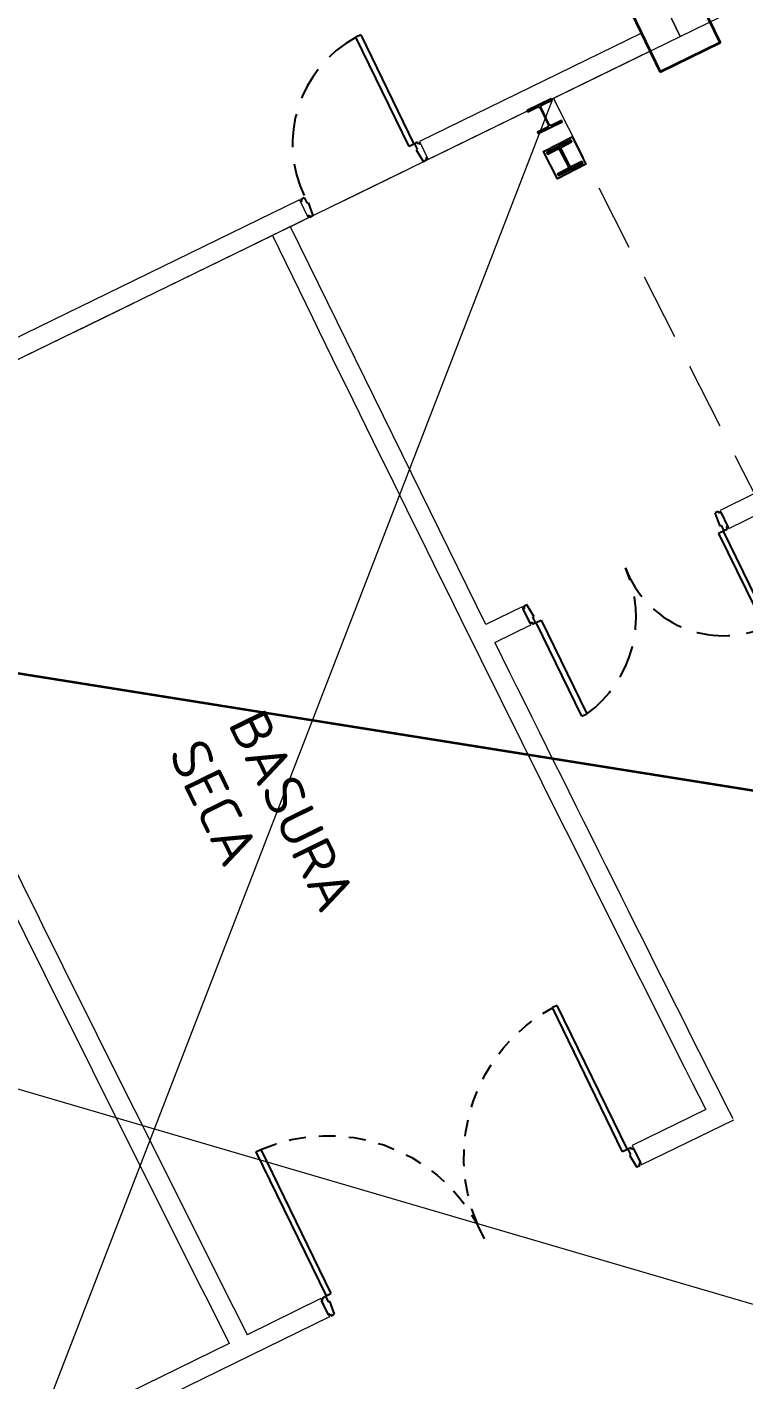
# Model space of a CAD drawing. Header units: metres. Extents: x 2 to 659295185, y -28 to 1124222152.
# Drawn here: x 655471.45 to 655476.81, y 1126245.93 to 1126256.07 of the extents above; entities that cross this region are included whole.
import ezdxf

# ---------------------------------------------------------------- set-up
doc = ezdxf.new("R2010")
doc.units = ezdxf.units.M
doc.header["$MEASUREMENT"] = 0
for name, pattern in [('CCSM_C1_CUERPO NS$0$CONTINUA', [0]), ('CCSM_C1_CUERPO NS$0$DASHED', [0.75, 0.5, -0.25]), ('CCSM_C1_CUERPO NS$0$HIDDEN', [0.375, 0.25, -0.125]), ('DASHDOT', [1, 0.5, -0.25, 0, -0.25])]:
    doc.linetypes.add(name, pattern=pattern)
doc.layers.get('0').update_dxf_attribs({"linetype": 'CONTINUOUS'})
doc.layers.add('CCSM_C1_CUERPO NS$0$A-AREAS COMERCIALES', color=151, linetype='CONTINUOUS', plot=False)
for name, color, linetype in [('CCSM_C1_CUERPO NS$0$A-PARED', 2, 'CCSM_C1_CUERPO NS$0$CONTINUA'), ('CCSM_C1_CUERPO NS$0$A-PROYECCIONES', 5, 'CCSM_C1_CUERPO NS$0$DASHED'), ('CCSM_C1_CUERPO NS$0$A-PUERTA', 5, 'CCSM_C1_CUERPO NS$0$CONTINUA'), ('CCSM_C1_CUERPO NS$0$A-TEXTOS AREAS', 7, 'CONTINUOUS'), ('CCSM_C1_CUERPO NS$0$E-CM', 3, 'CONTINUOUS'), ('CCSM_C1_CUERPO NS$0$TEXT-LOSA', 2, 'CONTINUOUS'), ('CCSM_XREF ESTRUCTURA15$0$E_PLANCHAS S', 67, 'CONTINUOUS'), ('CCSM_XREF ESTRUCTURA15$0$PLANCHAS VERIFICADAS ANDENES  Y AMPLIACION LOCALES H Y N 12-05-2011', 8, 'CONTINUOUS'), ('Parcelas', 140, 'CONTINUOUS')]:
    doc.layers.add(name, color=color, linetype=linetype)
for name, color, linetype, lineweight in [('CCSM_XREF ESTRUCTURA15$0$E-CA-COLUMNA', 2, 'CONTINUOUS', 35), ('CCSM_XREF ESTRUCTURA15$0$E-CS-COLUMNA', 2, 'CONTINUOUS', 35), ('LOCALES ASIGNADOS', 41, 'DASHDOT', 0)]:
    doc.layers.add(name, color=color, linetype=linetype, lineweight=lineweight)
doc.styles.add('CCSM_C1_CUERPO NS$0$ROMANS', font='romans__.ttf')

# ---------------------------------------------------------------- blocks, each defined once
blk = doc.blocks.new('CCSM_C1_CUERPO NS$0$P.Der 100.15')
for p, q in [((-0.045, 0.91), (-0.085, 0.91)), ((-0.085, 0), (-0.085, 0.91)), ((-0.045, 0.91), (-0.045, 0)), ((-0.985, -0.015), (-0.985, 0)), ((-0.985, 0), (-0.96, 0)), ((-0.96, 0), (-0.96, -0.045)), ((-0.04, 0), (-0.04, -0.045)), ((-0.015, 0), (-0.04, 0)), ((-0.015, -0.015), (-0.015, 0)), ((-1, -0.015), (-0.985, -0.015)), ((-0.96, -0.045), (-0.95, -0.045)), ((-0.95, -0.045), (-0.96, -0.15)), ((-0.045, 0), (-0.085, 0)), ((-0.05, -0.045), (-0.04, -0.15)), ((-0.04, -0.045), (-0.05, -0.045)), ((0, -0.015), (-0.015, -0.015)), ((-1, -0.135), (-0.985, -0.135)), ((-0.985, -0.135), (-0.985, -0.15)), ((-0.985, -0.15), (-0.96, -0.15)), ((-0.015, -0.15), (-0.04, -0.15)), ((0, -0.135), (-0.015, -0.135)), ((-0.015, -0.135), (-0.015, -0.15))]:
    blk.add_line(p, q)
at = {"color": 8, "linetype": 'CCSM_C1_CUERPO NS$0$HIDDEN'}
blk.add_arc((-0.045, 0), 0.91, 92.5193, 180, dxfattribs=at)
blk = doc.blocks.new('CCSM_C1_CUERPO NS$0$P. Doble 180+')
for p, q in [((-0.138, 1.634), (-0.138, 1.619)), ((-0.018, 1.634), (-0.138, 1.634)), ((-0.018, 1.634), (-0.018, 1.619)), ((-0.935, 1.589), (-0.153, 1.589)), ((-0.935, 1.589), (-0.935, 1.549)), ((-0.153, 1.549), (-0.935, 1.549)), ((-0.138, 1.619), (-0.153, 1.619)), ((-0.153, 1.619), (-0.153, 1.594)), ((-0.153, 1.594), (-0.108, 1.594)), ((-0.153, 1.589), (-0.153, 1.549)), ((-0.108, 1.584), (-0.003, 1.595)), ((-0.108, 1.594), (-0.108, 1.584)), ((-0.018, 1.619), (-0.003, 1.619)), ((-0.003, 1.619), (-0.003, 1.594)), ((-0.153, 0.069), (-0.935, 0.069)), ((-0.935, 0.029), (-0.935, 0.069)), ((-0.935, 0.029), (-0.153, 0.029)), ((-0.153, 0.029), (-0.153, 0.069)), ((-0.153, 0.024), (-0.108, 0.024)), ((-0.153, -0.001), (-0.153, 0.024)), ((-0.108, 0.024), (-0.108, 0.034)), ((-0.108, 0.034), (-0.003, 0.024)), ((-0.003, -0.001), (-0.003, 0.024)), ((-0.138, -0.001), (-0.153, -0.001)), ((-0.138, -0.016), (-0.138, -0.001)), ((-0.018, -0.016), (-0.138, -0.016)), ((-0.018, -0.001), (-0.003, -0.001)), ((-0.018, -0.016), (-0.018, -0.001))]:
    blk.add_line(p, q)
at = {"color": 8, "linetype": 'CCSM_C1_CUERPO NS$0$HIDDEN'}
for centre, radius, start, end in [((-0.053, 1.705), 0.896, 189.9998, 268.4186), ((-0.153, 0.029), 0.784, 84.5058, 177.0759)]:
    blk.add_arc(centre, radius, start, end, dxfattribs=at)
blk = doc.blocks.new('CCSM_C1_CUERPO NS$0$HEA200')
blk.add_lwpolyline([(3, 28), (3, 162, -0.410123), (21, 180), (100, 180), (100, 190), (-100, 190), (-100, 180), (-21, 180, -0.410123), (-3, 162), (-3, 28, -0.410123), (-21, 10), (-100, 10), (-100, 0), (100, 0), (100, 10), (21, 10, -0.418316), (3, 28)], format="xyb")
blk = doc.blocks.new('CCSM_C1_CUERPO NS$0$A$C33125036')
for p, q in [((0.221, 0.753), (0.214, 0.729)), ((0.311, 0.688), (0.214, 0.73)), ((0.236, 0.749), (0.221, 0.753)), ((0.24, 0.763), (0.236, 0.749)), ((0.355, 0.727), (0.35, 0.713)), ((0.35, 0.713), (0.364, 0.708)), ((0.314, 0.698), (0.311, 0.688)), ((0.357, 0.684), (0.314, 0.698)), ((0.355, 0.68), (0.343, 0.641)), ((0.343, 0.641), (1.488, 0.281)), ((0.355, 0.68), (1.5, 0.319)), ((0.364, 0.708), (0.357, 0.684)), ((1.5, 0.319), (1.488, 0.281)), ((-0.55, -1.698), (-0.543, -1.674)), ((-0.536, -1.703), (-0.55, -1.698)), ((-0.44, -1.696), (-0.543, -1.674)), ((-0.54, -1.717), (-0.536, -1.703)), ((-0.443, -1.706), (-0.44, -1.696)), ((-0.4, -1.719), (-0.443, -1.706)), ((-0.407, -1.743), (-0.4, -1.719)), ((-0.398, -1.715), (-0.386, -1.676)), ((0.747, -2.075), (-0.398, -1.715)), ((0.759, -2.037), (-0.386, -1.676)), ((-0.426, -1.753), (-0.421, -1.739)), ((-0.421, -1.739), (-0.407, -1.743)), ((0.747, -2.075), (0.759, -2.037))]:
    blk.add_line(p, q)
at = {"ltscale": 0.5}
for p, q in [((0.24, 0.763), (0.355, 0.727)), ((0.24, 0.763), (0.355, 0.727)), ((-0.54, -1.717), (-0.426, -1.753))]:
    blk.add_line(p, q, dxfattribs=at)
at = {"color": 8, "linetype": 'CCSM_C1_CUERPO NS$0$HIDDEN', "ltscale": 0.5}
blk.add_line((-0.15, -0.477), (-0.036, -0.513), dxfattribs=at)
for centre, start, end in [((0.292, 0.717), 255.0633, 339.9973), ((-0.471, -1.709), 345.0633, 69.9973)]:
    blk.add_arc(centre, 1.272, start, end, dxfattribs=at)
blk = doc.blocks.new('CCSM_XREF ESTRUCTURA15$0$CCSM_COLUMNA REC')
at = {"layer": 'CCSM_XREF ESTRUCTURA15$0$E-CA-COLUMNA'}
blk.add_lwpolyline([(-0.25, -0.25), (0.25, -0.25), (0.25, 0.25), (-0.25, 0.25)], close=True, dxfattribs=at)
blk = doc.blocks.new('CCSM_XREF ESTRUCTURA15$0$A$C56CE3517')
at = {"layer": 'CCSM_XREF ESTRUCTURA15$0$E-CS-COLUMNA'}
blk.add_lwpolyline([(-0.162, -0.103), (-0.028, -0.103, -0.410123), (-0.01, -0.121), (-0.01, -0.2), (0, -0.2), (0, 0), (-0.01, 0), (-0.01, -0.079, -0.410123), (-0.028, -0.097), (-0.162, -0.097, -0.410123), (-0.18, -0.079), (-0.18, 0), (-0.19, 0), (-0.19, -0.2), (-0.18, -0.2), (-0.18, -0.121, -0.418316), (-0.162, -0.103)], format="xyb", dxfattribs=at)
at = {"layer": 'CCSM_XREF ESTRUCTURA15$0$E_PLANCHAS S'}
blk.add_lwpolyline([(-0.21, 0.02), (0.02, 0.02), (0.02, -0.22), (-0.21, -0.22)], close=True, dxfattribs=at)

msp = doc.modelspace()

# ---------------------------------------------------------------- hatches: boundary and pattern name
at = {"layer": 'LOCALES ASIGNADOS'}
h = msp.add_hatch(color=256, dxfattribs=at)
edge = h.paths.add_edge_path()
edge.add_arc((219491.1056, 1054914.3756), 441878.9229, 9.308049718, 9.309563548, ccw=False)
edge.add_line((655551.8097, 1126384.9626), (655564.5398, 1126387.0492))
edge.add_line((655564.5398, 1126387.0492), (655562.5867, 1126398.9652))
edge.add_line((655562.5867, 1126398.9652), (655552.3922, 1126397.2942))
edge.add_line((655552.3922, 1126397.2942), (655552.4569, 1126396.8995))
edge.add_line((655552.4569, 1126396.8995), (655549.9212, 1126396.4839))

# ---------------------------------------------------------------- linework, layer by layer
at = {"layer": 'CCSM_C1_CUERPO NS$0$A-AREAS COMERCIALES', "lineweight": 5}
msp.add_lwpolyline([(655487.1237, 1126261.2566, -0.017346), (655471.635, 1126296.0281, 0.0000021), (655460.8734, 1126290.2684, 0.013291), (655476.3378, 1126255.9966)], format="xyb", close=True, dxfattribs=at)
msp.add_lwpolyline([(655451.9063, 1126278.5648, 0.0160627), (655464.6555, 1126250.3005), (655476.3379, 1126255.9963, -0.0132909), (655460.8734, 1126290.2684), (655449.8785, 1126284.3838), (655449.5998, 1126284.2685), (655449.8215, 1126283.7201, 0.000064), (655451.9063, 1126278.5648)], format="xyb", dxfattribs=at)
at = {"layer": 'CCSM_C1_CUERPO NS$0$A-PARED', "lineweight": 5}
for p, q in [((655476.0473, 1126256.0219), (655474.3837, 1126255.2109)), ((655476.1131, 1126255.8871), (655474.4494, 1126255.076)), ((655473.4856, 1126254.7721), (655465.7106, 1126250.9818)), ((655473.5513, 1126254.6372), (655473.4174, 1126254.572)), ((655473.2825, 1126254.5062), (655466.2707, 1126251.088)), ((655476.5281, 1126247.959), (655475.9781, 1126247.6889)), ((655476.736, 1126247.8798), (655476.0483, 1126247.5446)), ((655475.9781, 1126247.6889), (655476.0483, 1126247.5446)), ((655473.6443, 1126246.5427), (655473.0943, 1126246.2726)), ((655473.6443, 1126246.5428), (655473.7112, 1126246.4054)), ((655473.7112, 1126246.4054), (655471.8006, 1126245.4742)), ((655472.9599, 1126246.206), (655471.735, 1126245.6088))]:
    msp.add_line(p, q, dxfattribs=at)
at = {"layer": 'CCSM_C1_CUERPO NS$0$A-PARED', "linetype": 'Continuous', "lineweight": 5}
msp.add_line((655474.8818, 1126251.5913), (655473.4174, 1126254.572), dxfattribs=at)
for points in [[(655474.3837, 1126255.2109), (655474.4498, 1126255.0753)], [(655473.4856, 1126254.7721), (655473.5513, 1126254.6372)], [(655474.9486, 1126251.4565), (655475.2178, 1126251.5889), (655475.1527, 1126251.7234), (655474.8818, 1126251.5913)]]:
    msp.add_lwpolyline(points, dxfattribs=at)
at = {"layer": 'CCSM_C1_CUERPO NS$0$A-PARED', "lineweight": 5}
for points in [[(655478.3381, 1126253.2778), (655476.8941, 1126252.5721), (655476.8938, 1126252.5726), (655476.6359, 1126252.4465), (655476.7013, 1126252.3117), (655476.96, 1126252.438)], [(655478.3381, 1126253.2778), (655476.8941, 1126252.5721), (655476.8938, 1126252.5726), (655476.6359, 1126252.4465), (655476.7013, 1126252.3117), (655476.96, 1126252.438)], [(655478.404, 1126253.1431), (655478.3381, 1126253.2778), (655476.8941, 1126252.5721), (655476.8938, 1126252.5726), (655476.6359, 1126252.4465), (655476.7013, 1126252.3117), (655476.96, 1126252.438)]]:
    msp.add_lwpolyline(points, dxfattribs=at)
for centre, radius, start, end in [((655982.2644, 1126502.7356), 566.2865, 205.998396, 206.737758), ((655984.0423, 1126503.5956), 572.2365, 205.997688, 206.730585), ((655984.0423, 1126503.5956), 572.0865, 205.99769, 206.730682), ((655982.84, 1126503.0245), 566.7805, 206.350063, 206.753019), ((655955.3418, 1126488.3842), 545.8299, 205.811604, 208.971189)]:
    msp.add_arc(centre, radius, start, end, dxfattribs=at)
at = {"layer": 'CCSM_C1_CUERPO NS$0$A-PROYECCIONES', "lineweight": 5}
msp.add_lwpolyline([(655480.5213, 1126245.4343), (655469.4494, 1126240.0339), (655464.3831, 1126250.1678), (655475.387, 1126255.5326)], close=True, dxfattribs=at)
at = {"layer": 'CCSM_C1_CUERPO NS$0$TEXT-LOSA', "color": 8, "lineweight": 5}
for p, q in [((655469.376, 1126239.9981), (655475.3862, 1126255.5343)), ((655480.5213, 1126245.4343), (655464.3866, 1126250.1588))]:
    msp.add_line(p, q, dxfattribs=at)
at = {"layer": 'Parcelas', "lineweight": 35}
for points in [[(654470, 1126472), (654602, 1126450), (654805, 1126395), (654923, 1126360), (654983, 1126353), (655092, 1126325), (655212, 1126306), (655322, 1126299), (655454, 1126254), (655548, 1126239), (655632, 1125729), (654198, 1126040), (654293, 1126040), (654470, 1126472)], [(654470, 1126472), (654602, 1126450), (654805, 1126395), (654923, 1126360), (654983, 1126353), (655092, 1126325), (655212, 1126306), (655322, 1126299), (655454, 1126254), (655548, 1126239), (655632, 1125729), (654198, 1126040), (654293, 1126040)]]:
    msp.add_lwpolyline(points, dxfattribs=at)

# ---------------------------------------------------------------- block references
at = {"layer": 'CCSM_C1_CUERPO NS$0$A-PUERTA', "lineweight": 5}
for name, p, rotation in [('CCSM_C1_CUERPO NS$0$P.Der 100.15', (655474.3837, 1126255.2109), 25.98882271673233), ('CCSM_C1_CUERPO NS$0$P. Doble 180+', (655476.6201, 1126252.442), 115.9887402963234), ('CCSM_C1_CUERPO NS$0$P. Doble 180+', (655476.6201, 1126252.442), 115.9887402963234), ('CCSM_C1_CUERPO NS$0$P. Doble 180+', (655476.6201, 1126252.442), 115.9887402963234)]:
    msp.add_blockref(name, p, dxfattribs=dict(at, rotation=rotation))
at = {"layer": 'CCSM_C1_CUERPO NS$0$A-PUERTA', "lineweight": 5, "ltscale": 0.5, "xscale": -1, "rotation": 278.4744678491919}
msp.add_blockref('CCSM_C1_CUERPO NS$0$A$C33125036', (655475.322, 1126247.2089), dxfattribs=at)
at = {"layer": 'CCSM_C1_CUERPO NS$0$E-CM', "color": 8, "lineweight": 5, "xscale": 0.001000000056209361, "yscale": 0.001000000056209361, "zscale": 0.001000000056209361, "rotation": 205.8880700534982}
msp.add_blockref('CCSM_C1_CUERPO NS$0$HEA200', (655475.2806, 1126255.485), dxfattribs=at)
at = {"layer": 'CCSM_XREF ESTRUCTURA15$0$E-CS-COLUMNA', "lineweight": 5, "rotation": 25.9891062228688}
msp.add_blockref('CCSM_XREF ESTRUCTURA15$0$CCSM_COLUMNA REC', (655476.3033, 1126256.0674), dxfattribs=at)
at = {"layer": 'CCSM_XREF ESTRUCTURA15$0$PLANCHAS VERIFICADAS ANDENES  Y AMPLIACION LOCALES H Y N 12-05-2011', "lineweight": 5, "rotation": 297.0409781465718}
msp.add_blockref('CCSM_XREF ESTRUCTURA15$0$A$C56CE3517', (655475.6045, 1126255.0487), dxfattribs=at)

# ---------------------------------------------------------------- texts
at = {"layer": 'CCSM_C1_CUERPO NS$0$A-TEXTOS AREAS', "lineweight": 5, "insert": (655473.2145, 1126250.9824), "char_height": 0.3, "width": 1.815487, "attachment_point": 1, "rotation": 296.12815, "style": 'CCSM_C1_CUERPO NS$0$ROMANS'}
msp.add_mtext('BASURA SECA', dxfattribs=at)

doc.saveas('drawing.dxf')
